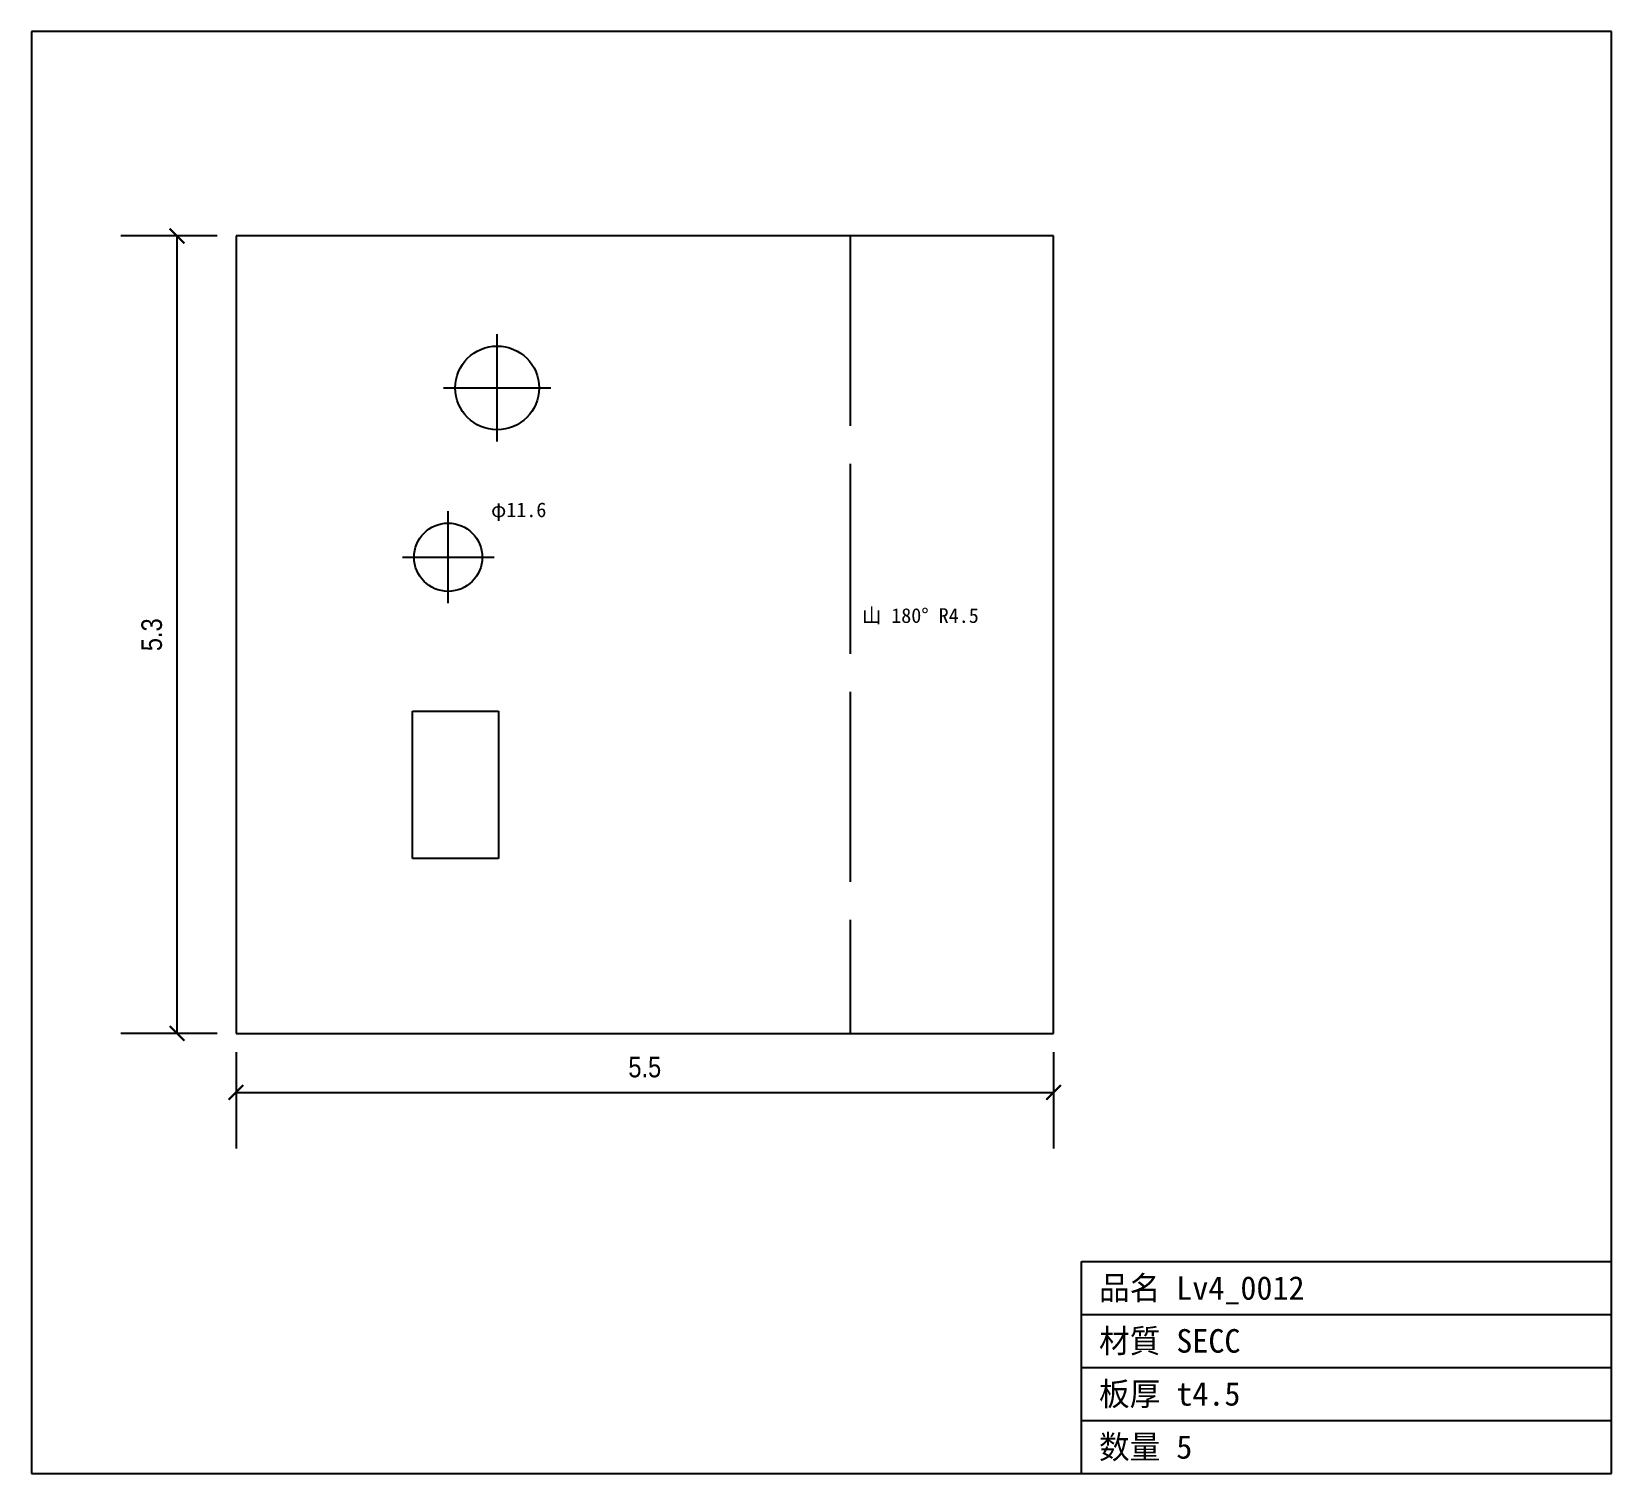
# Model space of a CAD drawing. Header units: inches. Extents: x -1.4 to 9.2, y -2.9 to 6.7.
import ezdxf

# ---------------------------------------------------------------- set-up
doc = ezdxf.new("R2010")
doc.units = ezdxf.units.IN
doc.linetypes.add('CENTER', pattern=[5.08, 3.175, -0.635, 0.635, -0.635])
doc.linetypes.add('DASHED', pattern=[1.524, 1.27, -0.254])
doc.styles.add('OpenSansCondensed-Light', font='OpenSansCondensed-Light.ttf')
doc.dimstyles.new('EZDXF', dxfattribs={"dimtxt": 0.25, "dimasz": 0.175, "dimexe": 0.375, "dimexo": 0.125, "dimgap": 0.1, "dimtad": 1, "dimlfac": 100, "dimzin": 12, "dimdsep": 46, "dimtxsty": 'OpenSansCondensed-Light', "dimblk": 'ARCHTICK', "dimcen": 2.5, "dimazin": 3, "dimtfac": 0.5, "dimtmove": 2, "dimatfit": 3})

# ---------------------------------------------------------------- blocks, each defined once
blk = doc.blocks.new('HOLE_D11_58')
blk.add_circle((0, 0), 0.228)
blk = doc.blocks.new('_ARCHTICK')
at = {"color": 0, "linetype": 'BYBLOCK', "const_width": 0.15}
blk.add_lwpolyline([(-0.5, -0.5), (0.5, 0.5)], dxfattribs=at)

msp = doc.modelspace()

# ---------------------------------------------------------------- linework, layer by layer
at = {"color": 7, "linetype": 'CONTINUOUS'}
for p, q in [((9.194, 6.698), (-1.366, 6.698)), ((-1.366, 6.698), (-1.366, -2.941)), ((9.194, -2.941), (9.194, 6.698)), ((0, 5.332), (0, 0)), ((1.241, 5.332), (0, 5.332)), ((2.307, 5.332), (1.241, 5.332)), ((2.858, 5.332), (2.307, 5.332)), ((5.465, 5.332), (2.858, 5.332)), ((5.465, 0), (5.465, 5.332)), ((1.18, 1.169), (1.18, 2.156)), ((1.18, 2.156), (1.754, 2.156)), ((1.754, 2.156), (1.754, 1.831)), ((1.754, 1.831), (1.754, 1.795)), ((1.754, 1.795), (1.754, 1.455)), ((1.754, 1.455), (1.754, 1.169)), ((1.754, 1.169), (1.18, 1.169)), ((0, 0), (5.465, 0)), ((5.651, -2.941), (5.651, -1.524)), ((5.651, -1.524), (9.194, -1.524)), ((5.651, -1.878), (9.194, -1.878)), ((5.651, -2.232), (9.194, -2.232)), ((5.651, -2.587), (9.194, -2.587)), ((-1.366, -2.941), (9.194, -2.941))]:
    msp.add_line(p, q, dxfattribs=at)
at = {"color": 3, "linetype": 'DASHED'}
msp.add_line((4.106, 5.332), (4.106, 0), dxfattribs=at)
at = {"color": 1, "linetype": 'CENTER'}
for p, q in [((1.746, 3.957), (1.746, 4.675)), ((1.387, 4.316), (2.105, 4.316)), ((1.418, 2.878), (1.418, 3.491)), ((1.112, 3.184), (1.725, 3.184))]:
    msp.add_line(p, q, dxfattribs=at)
at = {"color": 7, "linetype": 'CONTINUOUS'}
msp.add_circle((1.746, 4.316), 0.28, dxfattribs=at)

# ---------------------------------------------------------------- block references
msp.add_blockref('HOLE_D11_58', (1.418, 3.184), dxfattribs=at)

# ---------------------------------------------------------------- texts
at = {"color": 2}
for s, height, p in [('φ11.6', 0.0984, (1.705, 3.452)), ('山 180° R4.5', 0.09843, (4.185, 2.745)), ('品名 Lv4_0012', 0.15748, (5.769, -1.78)), ('材質 SECC', 0.1575, (5.769, -2.134)), ('板厚 t4.5', 0.1575, (5.769, -2.488)), ('数量 5', 0.1575, (5.769, -2.843))]:
    msp.add_text(s, height=height, dxfattribs=at).set_placement(p)

# ---------------------------------------------------------------- dimensions: what is measured, and where the dimension line sits
at = {"color": 8}
msp.add_linear_dim(base=(-0.394, 0), p1=(0, 0), p2=(0, 5.332), angle=90, dimstyle='EZDXF', override={"dimtxt": 0.137795, "dimasz": 0.098425, "dimdec": 1, "dimlfac": 1}, dxfattribs=at).render()
msp.add_linear_dim(base=(0, -0.394), p1=(0, 0), p2=(5.465, 0), dimstyle='EZDXF', override={"dimtxt": 0.137795, "dimasz": 0.098425, "dimdec": 1, "dimlfac": 1}, dxfattribs=at).render()

doc.saveas('drawing.dxf')
